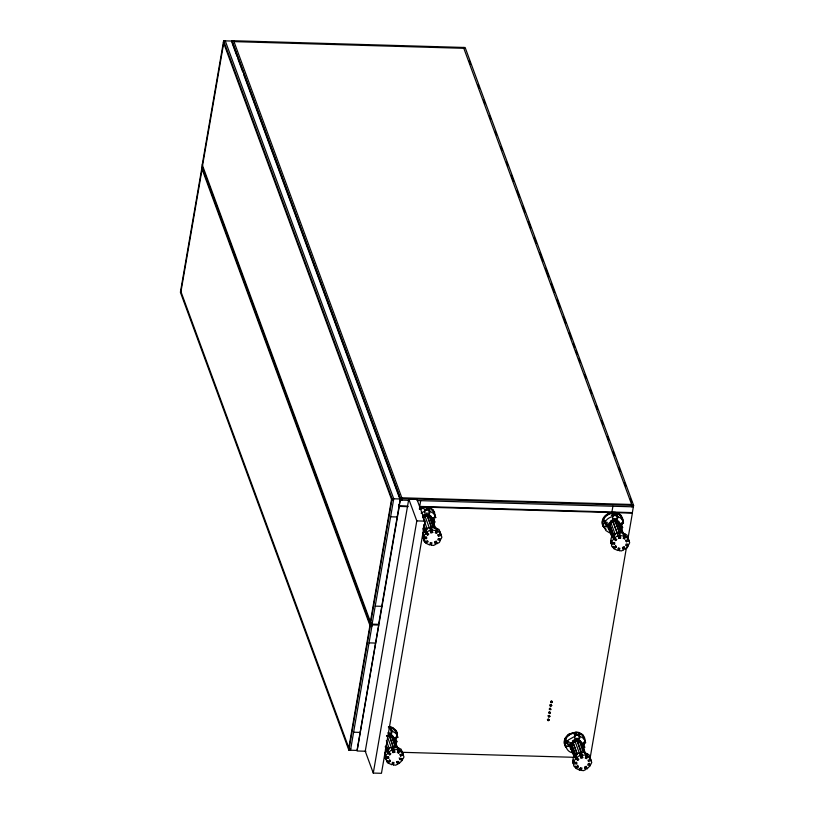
<?xml version="1.0" encoding="UTF-8"?>
<svg xmlns="http://www.w3.org/2000/svg" width="814" height="814" viewBox="0 0 814 814"><rect width="100%" height="100%" fill="white"/><g stroke="black" fill="none" stroke-linecap="round" stroke-linejoin="round"><path stroke-width="1.22" d="M384.941 755.952L385.867 758.465L388.634 758.343L388.736 756.979L385.958 757.101L386.111 755.056L387.759 753.418L385.226 746.631M422.629 538.054L423.036 532.6L427.431 528.235L433.77 527.004L439.082 529.487L440.883 534.513M422.863 536.212L422.965 534.859L423.88 537.362L426.658 537.24L426.556 538.593L423.779 538.715L422.863 536.212L424.704 536.131M423.779 538.715L423.636 540.771L425.05 542.277L427.289 540.649L428.235 541.646L425.997 543.264L425.071 540.761M423.88 537.362L424.033 535.307L425.681 533.669L423.575 528.062M572.791 763.267L573.198 757.814L577.543 753.449L583.77 752.217L588.99 754.69L590.75 759.727M573.025 761.426L573.789 765.984L575.183 767.49L577.391 765.862L578.316 766.859L576.109 768.477L575.183 765.974M573.941 763.939L576.668 763.807L576.77 762.453L574.043 762.576L574.206 760.53L575.834 758.892L574.908 756.379L575.986 755.29L577.808 760.317L578.886 759.228L574.908 756.379M610.714 543.528L611.121 538.064L615.455 533.699L621.692 532.468L626.912 534.951L628.673 539.977M611.863 544.19L614.59 544.067L614.692 542.704L611.965 542.836L611.049 540.323L611.711 546.245L613.105 547.741L615.313 546.123L616.229 547.11L614.031 548.738L613.105 546.235M611.965 542.836L612.118 540.781L613.746 539.143L608.862 526.088M426.282 507.702L427.289 508.964L426.068 509.737L426.434 507.315M622.914 519.668L622.71 521.591A10.531 8.781 -20.2 0 1 621.957 523.911M223.626 40.822L201.984 166.178L370.472 624.094L378.652 624.328L400.284 498.972L231.797 41.056L223.626 40.822L392.104 498.738L370.472 624.094M202.554 165.608L223.697 43.132M180.962 291.697L202.096 169.22M231.776 42.145L232.031 40.7L465.13 47.487L633.607 505.402L632.366 512.606L419.709 506.42L420.706 500.651M370.401 621.784L391.534 499.297M348.799 747.863L369.943 625.386M348.87 750.182L370.512 624.816L202.025 166.901L180.393 292.267L348.87 750.182L357.051 750.416L378.683 625.06L370.512 624.816M372.1 624.145L393.742 498.779L225.254 40.863M350.508 750.233L372.14 624.867M232.031 40.7L400.508 498.616L399.267 505.82L407.682 506.064M398.555 504.436L399.277 506.4L357.071 750.996L365.944 751.251M401.638 498.87L401.821 497.792L631.644 504.477M401.892 500.101L402.147 498.667L233.659 40.751M408.77 499.074L365.252 751.241L373.28 773.066L381.461 773.3L424.979 521.133L416.941 499.308L408.77 499.074L416.799 520.899L373.28 773.066M611.914 512.006L612.911 506.247M583.323 745.532A10.531 8.781 -20.2 0 0 584.187 744.067L585.001 739.407A10.531 8.781 -20.2 0 0 570.95 733.506L568.437 734.452L565.089 738.42A10.531 8.781 -20.2 0 0 566.239 747.191L565.089 745.695M631.725 506.786L631.969 505.352L463.492 47.436M590.17 757.783L626.566 546.876M628.072 538.135L632.376 513.176L419.556 506.99M606.634 523.646L602.92 523.473L604.08 526.607L606.379 526.709L607.244 522.323L604.934 522.212L603.784 519.078A9.941 8.282 -20.2 0 1 611.752 513.39L612.901 516.524L612.504 518.559L617.48 518.793L617.877 516.758L616.727 513.624L616.33 515.659L617.48 518.793M567.745 741.127L567.307 743.324L568.467 746.458L566.157 746.346L565.008 743.213L567.48 743.335M610.103 530.891L609.706 532.926L605.82 530.524L604.08 526.607M568.467 746.458L569.322 742.063L567.012 741.951L565.862 738.817A9.941 8.282 -20.2 0 1 573.829 733.139L574.989 736.273L574.582 738.308L579.568 738.542L579.965 736.497L578.805 733.373L578.408 735.408L579.568 738.542M572.181 750.63L571.784 752.665A9.941 8.282 -20.2 0 1 566.157 746.346M420.889 509.116L423.779 507.926L424.928 511.06L424.532 513.095L429.589 513.329L429.996 511.294L428.836 508.16L431.033 509.116L434.004 512.393L435.734 517.612L433.384 517.511L432.743 520.807M429.589 513.329L428.439 510.195L428.836 508.16M395.797 738.624L396.947 741.758L394.607 741.646L395.462 737.25L397.812 737.362L396.082 732.132L393.111 728.856L390.913 727.899L390.517 729.944L391.676 733.068L387.871 732.895M391.676 733.068L392.073 731.033L390.913 727.899M584.187 744.067L584.594 742.246M575.284 732.814L576.078 734.95L577.289 734.177L575.091 733.689L576.078 734.95M622.71 547.283L623.626 549.786L621.52 550.905L619.23 550.651L619.881 548.29L618.365 548.127L617.714 550.488L614.031 548.738M576.109 768.477L579.792 770.227L580.443 767.867L581.959 768.029L581.308 770.4L583.597 770.644L585.714 769.525L584.788 767.022L586.192 766.279L587.108 768.782L590.17 765.699L589.244 763.196M439.682 538.827L440.293 540.496L439.336 542.46L437.189 543.579L436.263 541.076L434.849 541.809L435.765 544.322L433.618 545.431L431.288 545.187L431.939 542.826L430.403 542.653L429.751 545.024L425.997 543.264M396.927 761.558L397.843 764.061L395.696 765.18L393.376 764.926L394.027 762.565L392.48 762.403L391.829 764.763L388.075 763.013L387.159 760.5M612.8 514.061L614.366 512.779L615.201 514.428L612.8 514.061L614.366 512.779L614.438 514.641M619.627 533.221L614.672 519.749L612.393 520.065L617.348 533.536L619.627 533.221L614.672 519.749M578.622 739.183L579.415 742.022L577.268 741.574L576.75 739.488L574.47 739.814L579.426 753.286L581.705 752.96L576.75 739.488M577.268 741.574L575.111 741.564M583.292 752.574L579.395 741.279L581.074 742.439L584.757 753.581M429.538 528.357L424.409 514.601L428.917 514.733L430.637 515.893L435.164 528.194M431.552 528.082L427.228 515.608M433.313 527.36L429.416 516.066L431.135 517.226M389.173 735.683L388.817 734.014L393.64 747.822M394.78 752.238L393.549 747.415L391.788 747.761L392.104 750.081L393.02 752.584L394.78 752.238L389.458 735.775L387.138 736.1M549.46 709.238L550.406 708.546L550.925 709.645L549.511 709.605L549.47 708.445L550.244 708.109L550.763 709.208M627.472 544.291L628.093 545.96L627.146 547.924L625.03 549.043L623.819 547.049L622.425 547.791L623.626 549.786M397.843 764.061L396.611 762.067L398.036 761.324L399.267 763.318L402.37 760.235L399.827 759.543L400.457 758.241L403.011 758.943L403.968 756.979L401.923 751.332M605.026 520.35L605.087 521.784L603.072 521.855L603.459 520.034M433.404 520.288L434.35 518.864M621.286 529.476L622.649 527.472L621.499 524.338M567.012 741.951L568.376 739.946L574.989 736.273M433.496 524.013L434.869 522.008L433.72 518.874M624.012 535.643L625.03 534.228L623.728 533.608L624.653 536.121L623.137 538.237L624.43 538.858L625.946 536.731L625.03 534.228M587.108 753.968L585.592 756.094L586.518 758.597L588.034 756.481L587.108 753.968L585.805 753.357L586.731 755.86L585.215 757.987L586.518 758.597M436.141 530.179L437.169 528.764L435.846 528.144L436.762 530.647L435.225 532.773L436.548 533.394L438.085 531.267L437.169 528.764M398.219 749.918L399.247 748.504L397.924 747.883L398.85 750.396L397.313 752.512L398.626 753.133L400.162 751.007L399.247 748.504M426.068 509.737L427.289 508.964M583.109 749.063L584.727 747.221L583.577 744.088M395.309 743.599L396.947 741.758M565.089 738.42L568.437 734.452L576.119 732.03L578.713 732.417L582.895 734.879L583.526 737.026M566.117 742.073L567.307 741.279L566.117 742.073L564.885 740.679M609.269 524.074L610.978 522.741M573.046 742.612L570.726 746.173M574.47 739.814L572.405 740.862L577.36 754.334L575.813 755.952L570.858 742.48L575.752 754.853M423.555 524.877L425.712 530.738L427.269 529.12L422.802 516.982M386.335 740.659L389.346 748.86L387.79 750.477L386.06 745.797M613.909 535.551L612.83 536.64L616.798 539.489L615.72 540.577L613.746 539.143M614.824 538.054L616.452 536.416L618.62 535.988L618.925 538.308L620.644 537.973L619.434 533.139L617.704 533.485L618.62 535.988M576.912 757.803L578.54 756.165L580.708 755.738L581.003 758.048L582.732 757.712L577.696 742.744M426.78 532.59L428.429 530.942L430.637 530.524L430.942 532.844L432.702 532.498L431.471 527.676L429.711 528.011L430.637 530.524M427.696 535.103L428.795 534.015L424.766 531.166L425.854 530.077L427.696 535.103L425.681 533.669M388.858 752.329L390.506 750.691L392.714 750.264L393.02 752.584M389.774 754.853L390.873 753.764L386.843 750.905L387.932 749.826L389.774 754.853L387.759 753.418M570.95 733.506L566.646 736.69A10.531 8.781 -20.2 0 0 566.391 747.608M386.212 759.513L387.138 762.016L389.367 760.388L390.313 761.385L388.075 763.013M421.092 513.156L424.928 511.06M612.393 520.065L610.317 521.123L615.282 534.595L613.736 536.212L609.147 522.812M608.465 526.455L608.373 524.755M623.036 533.658L618.508 521.357L618.803 523.29L620.115 524.806L619.861 526.689M618.64 522.873L617.307 521.53M618.803 523.29C615.211 518.467 607.356 525.01 608.597 527.971L612.199 537.769M609.92 529.487L610.073 529.904M580.229 741.279L585.113 753.398M571.031 747.537L574.287 757.508M582.203 744.545L579.548 741.696M422.486 515.934L424.409 514.601M422.954 517.399L425.234 516.646L424.908 515.934M430.637 515.893L434.808 528.367M432.275 519.332L430.921 517.826L431.634 517.582L435.724 528.713M392.358 735.815L397.242 747.934M389.326 736.1C392.694 735.948 394.291 738.105 394.464 741.045L394.312 740.628M419.302 508.801L423.361 507.041A10.877 9.076 -20.2 0 1 431.094 508.17L434.483 511.996L434.951 516.127L432.997 509.666M419.454 509.218L423.514 507.468L426.251 507.234L431.247 508.597L434.483 511.996M625.773 540.069L626.383 541.737L629.008 540.811L629.67 542.694L628.723 544.658L626.22 543.966L625.59 545.268L628.093 545.96M590.17 765.699L587.667 765.007L588.298 763.705L590.801 764.407L591.747 762.443L591.086 760.551L588.461 761.477L588.023 760.225L590.649 759.299L588.034 756.481M437.932 534.605L438.543 536.273L441.208 535.347L441.89 537.23L440.923 539.194L438.38 538.502L437.749 539.804L440.293 540.496M400.01 754.344L400.62 756.013L403.286 755.087M550.427 709.462L549.348 709.167M583.597 742.287L584.35 742.063M617.999 535.805L619.729 535.459L620.644 537.973M620.349 535.653L624.653 536.121M581.003 758.048L579.782 753.225L581.511 752.889L582.732 757.712M580.077 755.545L581.807 755.209M582.427 755.392L584.778 754.934L586.731 755.86M430.016 530.331L431.776 529.995L432.702 532.498M432.387 530.179L436.762 530.647M392.104 750.081L393.854 749.735M394.464 749.918L396.845 749.46L398.85 750.396M565.15 741.605L567.307 741.279M425.061 516.351L429.568 516.483L431.288 517.643M391.453 747.812L386.986 735.683L389.306 735.357M233.984 41.616L463.807 48.311M400.508 498.616L633.607 505.402M392.104 498.738L400.284 498.972M409.513 500.325L400.254 500.061L243.62 74.339M417.094 500.549L633.353 506.837M393.488 500.223L391.849 500.172L223.372 42.257M399.277 506.4L408.15 506.654M390.628 516.788L397.171 516.982M416.799 520.899L424.979 521.133M375.213 606.135L381.756 606.318M372.354 622.7L370.716 622.649L202.238 164.733M371.896 626.312L370.258 626.261L201.78 168.345M369.037 642.877L375.58 643.07M353.622 732.213L360.164 732.407M350.763 748.788L349.125 748.738L180.647 290.822M401.414 752.289L573.697 757.305M611.355 515.435L616.33 515.659M424.643 510.022L428.439 510.195M616.727 513.624A9.941 8.282 -20.2 0 1 622.354 519.942L623.504 523.076L621.204 522.975L620.339 527.37L622.649 527.472M432.529 521.896L434.869 522.008M574.674 735.235L578.408 735.408M578.805 733.373A9.941 8.282 -20.2 0 1 584.432 739.692L585.592 742.826L583.282 742.714L582.417 747.11L584.727 747.221M612.942 514.214L615.201 514.428L614.224 513.166M427.096 515.944L429.273 516.402M425.712 530.738L424.786 527.299M388.675 734.35L391.005 734.472L392.714 735.632M614.539 520.075L616.819 520.197L618.508 521.357M619.708 526.271L620.227 526.77M576.617 739.814L578.896 739.936L580.586 741.096M579.263 741.605L577.248 740.821L574.959 741.147L575.284 741.859L573.209 742.907L572.893 742.195C568.233 746.092 572.7 751.291 574.389 756.857M570.187 746.377L570.085 744.413L574.979 756.796M429.996 511.294L433.943 513.695L435.734 517.612M431.4 517.205L428.724 515.852A6.563 5.474 -20.2 0 0 423.87 516.463M392.073 731.033L396.021 733.434L397.812 737.362M575.834 758.892L577.808 760.317M396.428 738.603A10.389 8.659 -20.2 0 0 396.571 731.745L393.172 727.919A10.867 9.066 -20.2 0 0 389.082 726.617M396.571 731.745L393.325 728.337A10.877 9.066 -20.2 0 0 388.339 726.973M438.085 531.267L440.761 534.086L438.095 535.022L438.543 536.273M400.162 751.007L402.838 753.835L400.173 754.761L400.62 756.013M386.233 759.401L384.717 757.793L385.114 752.34L389.509 747.974L395.848 746.743L401.16 749.226L402.971 754.263M625.946 536.731L628.571 539.56L625.946 540.486L626.383 541.737M603.907 520.339L605.087 521.784M603.011 525.956L604.161 527.452A10.531 8.781 -20.2 0 1 606.359 514.713A10.531 8.781 -20.2 0 1 620.817 515.13L621.764 518.365M437.189 543.579L435.948 541.585L434.534 542.317L435.765 544.322M587.108 768.782L585.897 766.788L584.503 767.531L585.714 769.525M386.986 735.683L387.311 736.385M613.044 521.693L615.16 521.082L617.175 521.866L621.214 532.824M577.36 754.334L573.056 742.49M469.261 60.846L470.584 64.428M478.042 84.697L479.354 88.278M483.74 100.203L485.063 103.775M489.448 115.7L490.761 119.282M495.146 131.207L496.469 134.778M500.854 146.703L502.167 150.285M506.562 162.21L507.875 165.791M511.385 175.325L513.573 181.288M517.083 190.832L519.281 196.795M522.792 206.329L524.989 212.291M528.5 221.835L530.687 227.798M534.198 237.332L536.395 243.294M539.906 252.839L542.979 261.182M545.604 268.345L548.677 276.689M551.312 283.842L554.385 292.195M557.01 299.349L560.083 307.692M563.593 317.236L565.791 323.199M569.301 332.733L571.489 338.695M573.249 343.467L574.562 347.049M575.885 350.62L577.197 354.202M578.947 358.974L580.27 362.545M584.656 374.471L585.968 378.052M590.364 389.977L591.676 393.549M596.062 405.474L597.374 409.055M601.77 420.98L603.082 424.562M607.468 436.487L608.791 440.059M613.176 451.984L614.489 455.565M618.874 467.49L620.197 471.062M624.582 482.987L625.895 486.569M630.28 498.494L631.603 502.065M627.645 537.047L629.008 540.811M623.137 533.007L619.963 524.379L620.075 526.343M619.617 524.562L622.781 533.18M620.655 527.94L622.812 533.791M619.23 524.46L622.679 533.831M623.819 537.189L624.43 538.858M616.544 519.444L621.347 532.498M624.104 546.54L625.03 549.043M612.555 520.36L617.511 533.831M618.304 536.64L618.925 538.308M609.645 524.145L615.72 540.577M618.304 548.148L619.23 550.651M608.007 524.674L612.667 536.935M609.544 529.385L612.555 537.586M615.618 545.441L616.229 547.11M613.98 542.399L614.59 544.067M605.229 523.575L606.379 526.709M589.723 756.796L591.086 760.551M581.552 742.785L585.653 753.917M582.305 746.509L584.462 752.37M579.782 753.225L580.708 755.738M580.382 767.887L581.308 770.4M579.181 768.558L579.792 770.227M572.161 749.643L573.453 753.164M570.085 744.413L575.04 757.885M577.696 765.191L578.316 766.859M576.058 762.138L576.668 763.807M573.127 760.073L574.043 762.576M439.835 531.583L441.208 535.347M433.252 523.646L434.544 527.157M432.448 522.395L433.74 525.905M435.632 530.881L436.548 533.394M428.917 514.733L433.872 528.205M426.729 514.275L431.695 527.747M430.331 531.166L430.942 532.844M430.372 542.684L431.288 545.187M423.199 527.991L424.491 531.501M423.667 529.772L424.532 532.112M422.883 528.774L424.175 532.295M425.936 536.925L426.556 538.593M424.135 539.763L425.05 542.277M232.214 43.335L237.047 56.451M237.922 58.832L242.745 71.958M401.76 758.567L402.37 760.235M397.374 747.283L393.711 737.321L393.803 738.97M396.459 746.937L393.213 736.965L391.493 735.805L395.39 747.099M397.71 750.63L398.626 753.133M390.72 733.719L395.96 747.944M399.216 757.875L399.827 759.543M398.657 761.65L399.267 763.318M391.788 747.761L392.714 750.264M386.436 745.868L387.729 749.389M392.45 762.423L393.376 764.926M389.703 759.716L390.313 761.385M388.024 756.664L388.634 758.343M385.388 749.694L386.253 752.034M385.042 754.598L385.958 757.101M385.867 758.465L387.138 762.016M602.798 520.94L603.072 521.855M431.471 527.676L431.776 529.995M619.434 533.139L619.729 535.459M389.285 728.021L389.367 728.703M604.934 522.212A9.941 8.282 -20.2 0 1 612.901 516.524M617.887 516.758A9.941 8.282 -20.2 0 1 623.504 523.076M603.479 525.559A9.941 8.282 -20.2 0 1 602.92 523.473M609.605 530.514A6.359 5.301 -20.2 0 1 612.627 521.611A6.359 5.301 -20.2 0 1 620.655 526.495M606.186 529.365A10.531 8.781 -20.2 0 1 604.029 517.633A10.531 8.781 -20.2 0 1 617.592 513.349A10.531 8.781 -20.2 0 1 622.11 524.328M620.502 526.078A6.359 5.301 -20.2 0 0 620.441 524.674L619.108 522.262A6.359 5.301 -20.2 0 0 610.327 522.405A6.359 5.301 -20.2 0 0 609.452 530.097M387.535 735.642A6.553 5.464 -20.2 0 1 393.477 736.955M394.525 742.185A6.268 5.23 -20.2 0 0 394.363 738.064L392.114 735.693A6.563 5.474 -20.2 0 0 389.031 735.011M394.19 737.626A6.258 5.22 -20.2 0 1 394.373 741.768M395.085 729.415A10.409 8.679 -20.2 0 1 397.079 733.526M565.567 745.309A9.941 8.282 -20.2 0 1 565.008 743.213M582.58 745.817A6.359 5.301 -20.2 0 0 582.529 744.413L581.196 742.002A6.359 5.301 -20.2 0 0 571.804 742.694A6.359 5.301 -20.2 0 0 572.72 750.681M571.693 750.264A6.359 5.301 -20.2 0 1 575.508 741.116A6.359 5.301 -20.2 0 1 582.356 747.649M579.965 736.507A9.941 8.282 -20.2 0 1 585.592 742.826M432.824 521.031A6.268 5.23 -20.2 0 0 432.275 518.325L430.036 515.954A6.563 5.474 -20.2 0 0 423.718 516.045M432.112 517.887A6.258 5.22 -20.2 0 1 432.661 520.614M547.435 719.607L548.127 720.349L549.074 719.657L548.382 718.915L547.435 719.607M548.677 712.403L549.379 713.145L550.315 712.454L549.623 711.711L548.677 712.403M549.236 719.902L548.29 720.787L547.598 720.227L548.117 719.434L549.236 719.902M549.857 716.3C549.582 718.375 546.937 716.045 549.165 715.75L549.857 716.3M550.478 712.698L549.755 713.563L548.84 713.023L549.358 712.23L550.478 712.698M552.35 701.892L552.014 702.584C549.786 703.622 551.231 699.969 552.35 701.892M552.177 701.648L551.851 702.146C549.379 703.113 551.485 699.338 552.177 701.648M551.729 705.494L551.2 706.298L550.132 706.003L550.6 705.026L551.729 705.494M550.101 704.843L550.223 705.84L551.556 705.25L550.864 704.507L550.101 704.843M548.229 715.648L548.758 716.747L549.694 716.055L549.389 715.414L548.229 715.648"/></g></svg>
